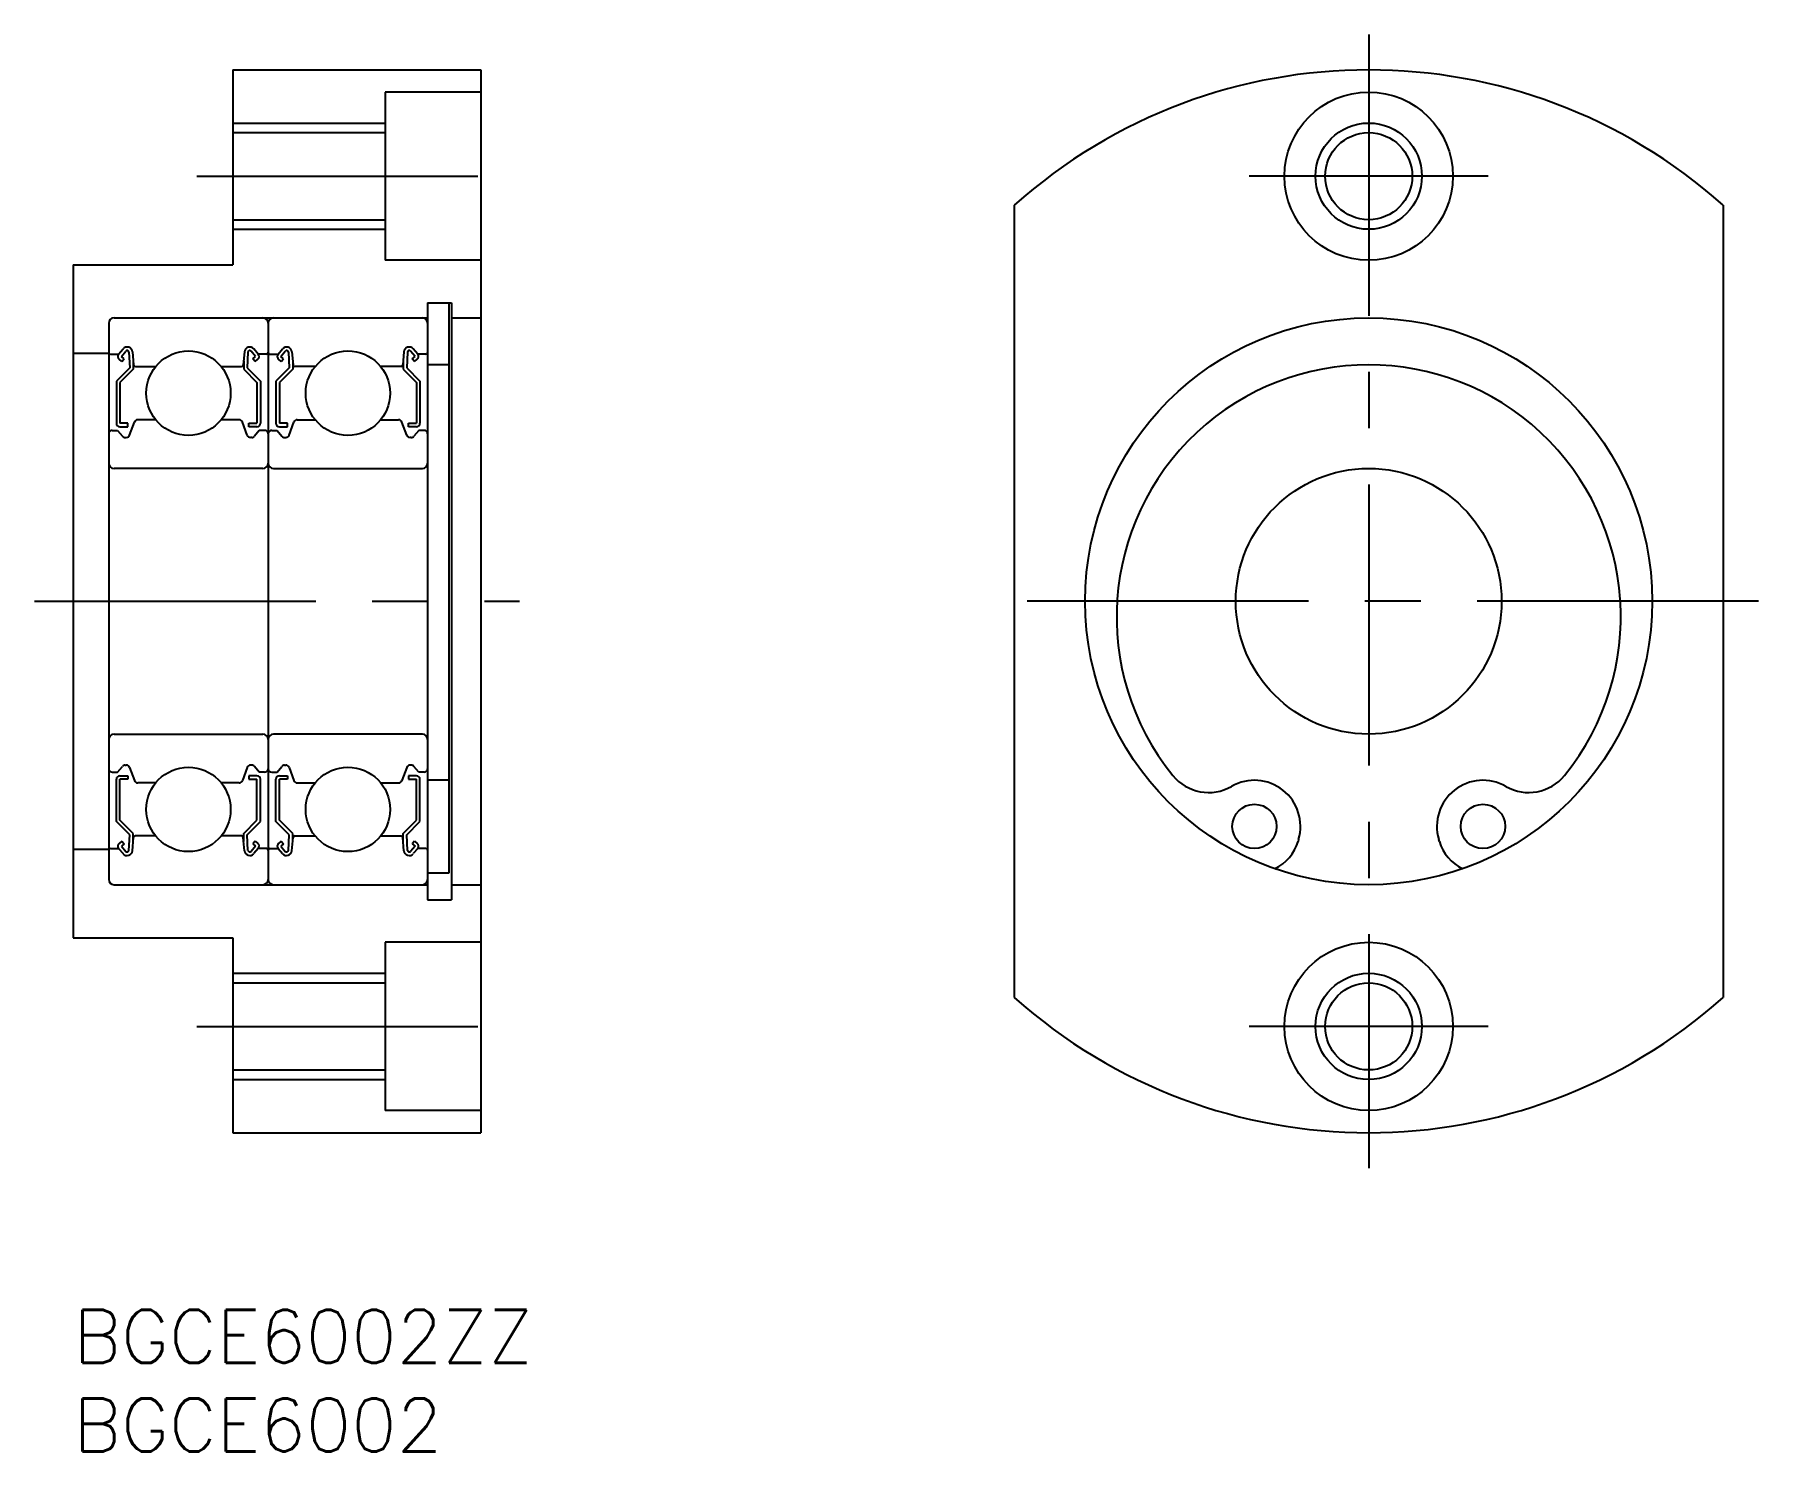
# Model space of a CAD drawing. Extents: x -2.2 to 95.1, y -8 to 72.
import ezdxf

# ---------------------------------------------------------------- set-up
doc = ezdxf.new("R2010")
doc.units = 0
doc.header["$LTSCALE"] = 0.5
doc.linetypes.add('CENTER', pattern=[50.8, 31.75, -6.35, 6.35, -6.35])
for name, color, linetype in [('MSM_CENTER', 1, 'CENTER'), ('MSM_CONTINUOUS', 7, 'CONTINUOUS'), ('MSM_NARROW', 5, 'CONTINUOUS'), ('MSM_PART_NUMBER', 7, 'CONTINUOUS')]:
    doc.layers.add(name, color=color, linetype=linetype)
doc.styles.get("Standard").update_dxf_attribs({"font": 'txt.shx', "height": 3, "bigfont": 'bigfont.shx'})

# ---------------------------------------------------------------- blocks, each defined once
blk = doc.blocks.new('*U10')
at = {"layer": 'MSM_PART_NUMBER'}
blk.add_text('BGCE6002ZZ', height=3, dxfattribs=at).set_placement((0, -3))
blk = doc.blocks.new('*U11')
at = {"layer": 'MSM_PART_NUMBER'}
blk.add_text('BGCE6002', height=3, dxfattribs=at).set_placement((0, -8))

msp = doc.modelspace()

# ---------------------------------------------------------------- linework, layer by layer
at = {"layer": 'MSM_CENTER'}
for p, q in [((73.11, 72), (73.11, 8)), ((6.966, 64), (25.034, 64)), ((79.86, 64), (66.36, 64)), ((-2.189, 40), (25.178, 40)), ((95.11, 40), (51.11, 40)), ((6.966, 16), (25.034, 16)), ((79.86, 16), (66.36, 16))]:
    msp.add_line(p, q, dxfattribs=at)
at = {"layer": 'MSM_CONTINUOUS'}
for p, q in [((9, 70), (23, 70)), ((9, 70), (9, 59)), ((23, 70), (23, 10)), ((17.6, 68.75), (17.6, 59.25)), ((23, 68.75), (17.6, 68.75)), ((9, 66.458), (17.6, 66.458)), ((53.11, 62.361), (53.11, 17.639)), ((93.11, 62.361), (93.11, 17.639)), ((9, 61.541), (17.6, 61.541)), ((0, 59), (0, 21)), ((0, 59), (9, 59)), ((23, 59.25), (17.6, 59.25)), ((20, 56.85), (20, 23.15)), ((20, 56.85), (21.35, 56.85)), ((21.2, 56.85), (21.2, 24.65)), ((21.35, 56.85), (21.35, 23.15)), ((2, 55.7), (2, 24.3)), ((2.3, 56), (20, 56)), ((11, 55.7), (11, 24.3)), ((21.35, 56), (23, 56)), ((0, 54), (2, 54)), ((2.1, 53.95), (2.56, 53.95)), ((2.56, 53.95), (2.81, 54.247)), ((2.738, 53.54), (2.585, 53.668)), ((2.713, 53.821), (2.963, 54.119)), ((2.866, 53.693), (2.713, 53.821)), ((2.738, 53.54), (2.866, 53.693)), ((3.14, 54.06), (3.183, 53.183)), ((3.338, 54.081), (3.403, 53.341)), ((3.383, 53.57), (3.383, 53.1)), ((9.662, 54.081), (9.597, 53.341)), ((9.617, 53.57), (9.617, 53.1)), ((9.86, 54.06), (9.817, 53.183)), ((10.287, 53.821), (10.037, 54.119)), ((10.134, 53.693), (10.287, 53.821)), ((10.262, 53.54), (10.134, 53.693)), ((10.44, 53.95), (10.19, 54.247)), ((10.262, 53.54), (10.415, 53.668)), ((10.9, 53.95), (10.44, 53.95)), ((11.1, 53.95), (11.56, 53.95)), ((11.56, 53.95), (11.81, 54.247)), ((11.738, 53.54), (11.585, 53.668)), ((11.713, 53.821), (11.963, 54.119)), ((11.866, 53.693), (11.713, 53.821)), ((11.738, 53.54), (11.866, 53.693)), ((12.14, 54.06), (12.183, 53.183)), ((12.338, 54.081), (12.403, 53.341)), ((12.383, 53.57), (12.383, 53.1)), ((18.662, 54.081), (18.597, 53.341)), ((18.617, 53.57), (18.617, 53.1)), ((18.86, 54.06), (18.817, 53.183)), ((19.287, 53.821), (19.037, 54.119)), ((19.134, 53.693), (19.287, 53.821)), ((19.262, 53.54), (19.134, 53.693)), ((19.44, 53.95), (19.19, 54.247)), ((19.262, 53.54), (19.415, 53.668)), ((19.9, 53.95), (19.44, 53.95)), ((3.183, 53.183), (2.433, 52.433)), ((3.383, 53.1), (2.633, 52.35)), ((3.503, 53.25), (4.651, 53.25)), ((8.349, 53.25), (9.497, 53.25)), ((9.617, 53.1), (10.367, 52.35)), ((9.817, 53.183), (10.567, 52.433)), ((12.183, 53.183), (11.433, 52.433)), ((12.383, 53.1), (11.633, 52.35)), ((13.651, 53.25), (12.503, 53.25)), ((18.497, 53.25), (17.349, 53.25)), ((18.617, 53.1), (19.367, 52.35)), ((18.817, 53.183), (19.567, 52.433)), ((21.2, 53.35, -1.3), (20, 53.35, -1.3)), ((2.433, 52.433), (2.433, 50.05)), ((2.633, 52.35), (2.633, 50.05)), ((10.367, 52.35), (10.367, 50.05)), ((10.567, 52.433), (10.567, 50.05)), ((11.433, 52.433), (11.433, 50.05)), ((11.633, 52.35), (11.633, 50.05)), ((19.367, 52.35), (19.367, 50.05)), ((19.567, 52.433), (19.567, 50.05)), ((2.2, 49.65), (2.5, 49.65)), ((2.5, 49.65), (2.776, 49.321)), ((3.083, 50.05), (2.633, 50.05)), ((2.633, 49.85), (3.083, 49.85)), ((3.083, 49.85), (3.083, 50.05)), ((3.182, 49.382), (3.45, 50.118)), ((4.651, 50.25), (3.638, 50.25)), ((9.362, 50.25), (8.349, 50.25)), ((9.818, 49.382), (9.55, 50.118)), ((9.917, 50.05), (10.367, 50.05)), ((9.917, 49.85), (9.917, 50.05)), ((10.367, 49.85), (9.917, 49.85)), ((10.5, 49.65), (10.224, 49.321)), ((10.8, 49.65), (10.5, 49.65)), ((11.2, 49.65), (11.5, 49.65)), ((11.5, 49.65), (11.776, 49.321)), ((12.083, 50.05), (11.633, 50.05)), ((11.633, 49.85), (12.083, 49.85)), ((12.083, 49.85), (12.083, 50.05)), ((12.182, 49.382), (12.45, 50.118)), ((12.638, 50.25), (13.651, 50.25)), ((17.349, 50.25), (18.362, 50.25)), ((18.818, 49.382), (18.55, 50.118)), ((18.917, 50.05), (19.367, 50.05)), ((18.917, 49.85), (18.917, 50.05)), ((19.367, 49.85), (18.917, 49.85)), ((19.5, 49.65), (19.224, 49.321)), ((19.8, 49.65), (19.5, 49.65)), ((2.929, 49.25), (2.994, 49.25)), ((10.071, 49.25), (10.006, 49.25)), ((11.929, 49.25), (11.994, 49.25)), ((19.071, 49.25), (19.006, 49.25)), ((10.7, 47.5), (2.3, 47.5)), ((11.3, 47.5), (19.7, 47.5)), ((2.3, 32.5), (10.7, 32.5)), ((3.575, 32.5), (3.575, 32.5)), ((19.7, 32.5), (11.3, 32.5)), ((18.425, 32.5), (18.425, 32.5)), ((2.2, 30.35), (2.5, 30.35)), ((2.5, 30.35), (2.776, 30.679)), ((2.929, 30.75), (2.994, 30.75)), ((3.182, 30.618), (3.45, 29.882)), ((9.818, 30.618), (9.55, 29.882)), ((10.071, 30.75), (10.006, 30.75)), ((10.5, 30.35), (10.224, 30.679)), ((10.8, 30.35), (10.5, 30.35)), ((11.2, 30.35), (11.5, 30.35)), ((11.5, 30.35), (11.776, 30.679)), ((11.929, 30.75), (11.994, 30.75)), ((12.182, 30.618), (12.45, 29.882)), ((18.818, 30.618), (18.55, 29.882)), ((19.071, 30.75), (19.006, 30.75)), ((19.5, 30.35), (19.224, 30.679)), ((19.8, 30.35), (19.5, 30.35)), ((2.433, 27.567), (2.433, 29.95)), ((2.633, 30.15), (3.083, 30.15)), ((2.633, 27.65), (2.633, 29.95)), ((3.083, 29.95), (2.633, 29.95)), ((3.083, 30.15), (3.083, 29.95)), ((4.651, 29.75), (3.638, 29.75)), ((9.362, 29.75), (8.349, 29.75)), ((9.917, 30.15), (9.917, 29.95)), ((10.367, 30.15), (9.917, 30.15)), ((9.917, 29.95), (10.367, 29.95)), ((10.367, 27.65), (10.367, 29.95)), ((10.567, 27.567), (10.567, 29.95)), ((11.433, 27.567), (11.433, 29.95)), ((11.633, 30.15), (12.083, 30.15)), ((11.633, 27.65), (11.633, 29.95)), ((12.083, 29.95), (11.633, 29.95)), ((12.083, 30.15), (12.083, 29.95)), ((12.638, 29.75), (13.651, 29.75)), ((17.349, 29.75), (18.362, 29.75)), ((19.367, 30.15), (18.917, 30.15)), ((18.917, 30.15), (18.917, 29.95)), ((18.917, 29.95), (19.367, 29.95)), ((19.367, 27.65), (19.367, 29.95)), ((19.567, 27.567), (19.567, 29.95)), ((21.2, 29.893, -1.3), (20, 29.893, -1.3)), ((3.183, 26.817), (2.433, 27.567)), ((3.383, 26.9), (2.633, 27.65)), ((9.617, 26.9), (10.367, 27.65)), ((9.817, 26.817), (10.567, 27.567)), ((12.183, 26.817), (11.433, 27.567)), ((12.383, 26.9), (11.633, 27.65)), ((18.617, 26.9), (19.367, 27.65)), ((18.817, 26.817), (19.567, 27.567)), ((2.738, 26.46), (2.585, 26.332)), ((2.866, 26.307), (2.713, 26.179)), ((2.738, 26.46), (2.866, 26.307)), ((3.14, 25.94), (3.183, 26.817)), ((3.338, 25.919), (3.403, 26.659)), ((3.383, 26.43), (3.383, 26.9)), ((4.651, 26.75), (3.503, 26.75)), ((9.497, 26.75), (8.349, 26.75)), ((9.662, 25.919), (9.597, 26.659)), ((9.617, 26.43), (9.617, 26.9)), ((9.86, 25.94), (9.817, 26.817)), ((10.262, 26.46), (10.134, 26.307)), ((10.134, 26.307), (10.287, 26.179)), ((10.262, 26.46), (10.415, 26.332)), ((11.738, 26.46), (11.585, 26.332)), ((11.866, 26.307), (11.713, 26.179)), ((11.738, 26.46), (11.866, 26.307)), ((12.14, 25.94), (12.183, 26.817)), ((12.338, 25.919), (12.403, 26.659)), ((12.383, 26.43), (12.383, 26.9)), ((12.503, 26.75), (13.651, 26.75)), ((17.349, 26.75), (18.497, 26.75)), ((18.662, 25.919), (18.597, 26.659)), ((18.617, 26.43), (18.617, 26.9)), ((18.86, 25.94), (18.817, 26.817)), ((19.262, 26.46), (19.134, 26.307)), ((19.134, 26.307), (19.287, 26.179)), ((19.262, 26.46), (19.415, 26.332)), ((69.155, 26.559), (69.121, 26.444)), ((77.1, 26.444), (77.066, 26.559)), ((0, 26), (2, 26)), ((2.1, 26.05), (2.56, 26.05)), ((2.56, 26.05), (2.81, 25.753)), ((2.713, 26.179), (2.963, 25.881)), ((10.287, 26.179), (10.037, 25.881)), ((10.44, 26.05), (10.19, 25.753)), ((10.9, 26.05), (10.44, 26.05)), ((11.1, 26.05), (11.56, 26.05)), ((11.56, 26.05), (11.81, 25.753)), ((11.713, 26.179), (11.963, 25.881)), ((19.287, 26.179), (19.037, 25.881)), ((19.44, 26.05), (19.19, 25.753)), ((19.9, 26.05), (19.44, 26.05)), ((21.2, 24.65, -1.3), (20, 24.65, -1.3)), ((2.3, 24), (20, 24)), ((21.35, 24), (23, 24)), ((20, 23.15), (21.35, 23.15)), ((0, 21), (9, 21)), ((9, 21), (9, 10)), ((17.6, 20.75), (17.6, 11.25)), ((23, 20.75), (17.6, 20.75)), ((9, 18.458), (17.6, 18.458)), ((9, 13.541), (17.6, 13.541)), ((23, 11.25), (17.6, 11.25)), ((9, 10), (23, 10))]:
    msp.add_line(p, q, dxfattribs=at)
for centre, radius in [((73.11, 64), 4.75), ((73.11, 64), 2.458), ((73.11, 40), 16), ((6.5, 51.75), 2.381), ((15.5, 51.75), 2.381), ((73.11, 40), 7.5), ((6.5, 28.25), 2.381), ((15.5, 28.25), 2.381), ((66.66, 27.293), 1.25), ((79.56, 27.293), 1.25), ((73.11, 16), 4.75), ((73.11, 16), 2.458)]:
    msp.add_circle(centre, radius, dxfattribs=at)
for centre, radius, start, end in [((73.11, 40), 30, 48.18969, 131.81031), ((2.3, 55.7), 0.3, 90, 180), ((10.7, 55.7), 0.3, 0, 90), ((11.3, 55.7), 0.3, 90, 180), ((19.7, 55.7), 0.3, 0, 90), ((2.1, 54.05), 0.1, 180, 270), ((2.713, 53.821), 0.2, 140.00022, 230.08482), ((3.039, 54.055), 0.3, 4.99676, 140.00022), ((3.04, 54.055), 0.1, 2.81982, 140.00331), ((9.961, 54.055), 0.3, 39.99978, 175.00324), ((9.96, 54.055), 0.1, 39.99669, 177.18018), ((10.287, 53.821), 0.2, 309.91518, 39.99978), ((10.9, 54.05), 0.1, 270, 0), ((11.1, 54.05), 0.1, 180, 270), ((11.713, 53.821), 0.2, 140.00022, 230.08482), ((12.039, 54.055), 0.3, 4.99676, 140.00022), ((12.04, 54.055), 0.1, 2.81982, 140.00331), ((18.961, 54.055), 0.3, 39.99978, 175.00324), ((18.96, 54.055), 0.1, 39.99669, 177.18018), ((19.287, 53.821), 0.2, 309.91518, 39.99978), ((19.9, 54.05), 0.1, 270, 0), ((3.503, 53.35), 0.1, 184.99676, 270), ((9.497, 53.35), 0.1, 270, 355.00324), ((12.503, 53.35), 0.1, 184.99676, 270), ((18.497, 53.35), 0.1, 270, 355.00324), ((73.11, 39.125), 14.225, 320.98486, 219.01514), ((2.2, 49.45), 0.2, 90, 180), ((2.633, 50.05), 0.2, 180, 270), ((3.638, 50.05), 0.2, 90, 159.9919), ((9.362, 50.05), 0.2, 20.0081, 90), ((10.367, 50.05), 0.2, 270, 0), ((10.8, 49.45), 0.2, 0, 90), ((11.2, 49.45), 0.2, 90, 180), ((11.633, 50.05), 0.2, 180, 270), ((12.638, 50.05), 0.2, 90, 159.9919), ((18.362, 50.05), 0.2, 20.0081, 90), ((19.367, 50.05), 0.2, 270, 0), ((19.8, 49.45), 0.2, 0, 90), ((2.929, 49.45), 0.2, 219.99622, 270), ((2.994, 49.45), 0.2, 270, 339.9919), ((10.006, 49.45), 0.2, 200.0081, 270), ((10.071, 49.45), 0.2, 270, 320.00378), ((11.929, 49.45), 0.2, 219.99622, 270), ((11.994, 49.45), 0.2, 270, 339.9919), ((19.006, 49.45), 0.2, 200.0081, 270), ((19.071, 49.45), 0.2, 270, 320.00378), ((2.3, 47.8), 0.3, 180, 270), ((10.7, 47.8), 0.3, 270, 0), ((11.3, 47.8), 0.3, 180, 270), ((19.7, 47.8), 0.3, 270, 0), ((2.3, 32.2), 0.3, 90, 180), ((10.7, 32.2), 0.3, 0, 90), ((11.3, 32.2), 0.3, 90, 180), ((19.7, 32.2), 0.3, 0, 90), ((2.2, 30.55), 0.2, 180, 270), ((2.929, 30.55), 0.2, 90, 140.00378), ((2.994, 30.55), 0.2, 20.0081, 90), ((10.006, 30.55), 0.2, 90, 159.9919), ((10.071, 30.55), 0.2, 39.99622, 90), ((10.8, 30.55), 0.2, 270, 0), ((11.2, 30.55), 0.2, 180, 270), ((11.929, 30.55), 0.2, 90, 140.00378), ((11.994, 30.55), 0.2, 20.0081, 90), ((19.006, 30.55), 0.2, 90, 159.9919), ((19.071, 30.55), 0.2, 39.99622, 90), ((19.8, 30.55), 0.2, 270, 0), ((64.078, 31.807), 2.6, 219.01514, 299.77618), ((82.143, 31.807), 2.6, 240.22382, 320.98486), ((2.633, 29.95), 0.2, 90, 180), ((3.638, 29.95), 0.2, 200.0081, 270), ((9.362, 29.95), 0.2, 270, 339.9919), ((10.367, 29.95), 0.2, 0, 90), ((11.633, 29.95), 0.2, 90, 180), ((12.638, 29.95), 0.2, 200.0081, 270), ((18.362, 29.95), 0.2, 270, 339.9919), ((19.367, 29.95), 0.2, 0, 90), ((66.66, 27.293), 2.6, 343.60021, 119.77618), ((79.56, 27.293), 2.6, 60.22382, 196.39979), ((2.713, 26.179), 0.2, 129.91518, 219.99978), ((3.503, 26.65), 0.1, 90, 175.00324), ((9.497, 26.65), 0.1, 4.99676, 90), ((10.287, 26.179), 0.2, 320.00022, 50.08482), ((11.713, 26.179), 0.2, 129.91518, 219.99978), ((12.503, 26.65), 0.1, 90, 175.00324), ((18.497, 26.65), 0.1, 4.99676, 90), ((19.287, 26.179), 0.2, 320.00022, 50.08482), ((66.723, 27.15), 2.5, 295.91717, 343.60021), ((79.498, 27.15), 2.5, 196.39979, 244.08283), ((2.1, 25.95), 0.1, 90, 180), ((3.039, 25.945), 0.3, 219.99978, 355.00324), ((3.04, 25.945), 0.1, 219.99669, 357.18018), ((9.961, 25.945), 0.3, 184.99676, 320.00022), ((9.96, 25.945), 0.1, 182.81982, 320.00331), ((10.9, 25.95), 0.1, 0, 90), ((11.1, 25.95), 0.1, 90, 180), ((12.039, 25.945), 0.3, 219.99978, 355.00324), ((12.04, 25.945), 0.1, 219.99669, 357.18018), ((18.961, 25.945), 0.3, 184.99676, 320.00022), ((18.96, 25.945), 0.1, 182.81982, 320.00331), ((19.9, 25.95), 0.1, 0, 90), ((2.3, 24.3), 0.3, 180, 270), ((10.7, 24.3), 0.3, 270, 0), ((11.3, 24.3), 0.3, 180, 270), ((19.7, 24.3), 0.3, 270, 0), ((73.11, 40), 30, 228.18969, 311.81031)]:
    msp.add_arc(centre, radius, start, end, dxfattribs=at)
at = {"layer": 'MSM_NARROW'}
for p, q in [((9, 67), (17.6, 67)), ((9, 61), (17.6, 61)), ((9, 19), (17.6, 19)), ((9, 13), (17.6, 13))]:
    msp.add_line(p, q, dxfattribs=at)
for centre in [(73.11, 64), (73.11, 16)]:
    msp.add_circle(centre, 3, dxfattribs=at)

# ---------------------------------------------------------------- block references
at = {"layer": 'MSM_CONTINUOUS'}
for name in ['*U10', '*U11']:
    msp.add_blockref(name, (0, 0), dxfattribs=at)

doc.saveas('drawing.dxf')
